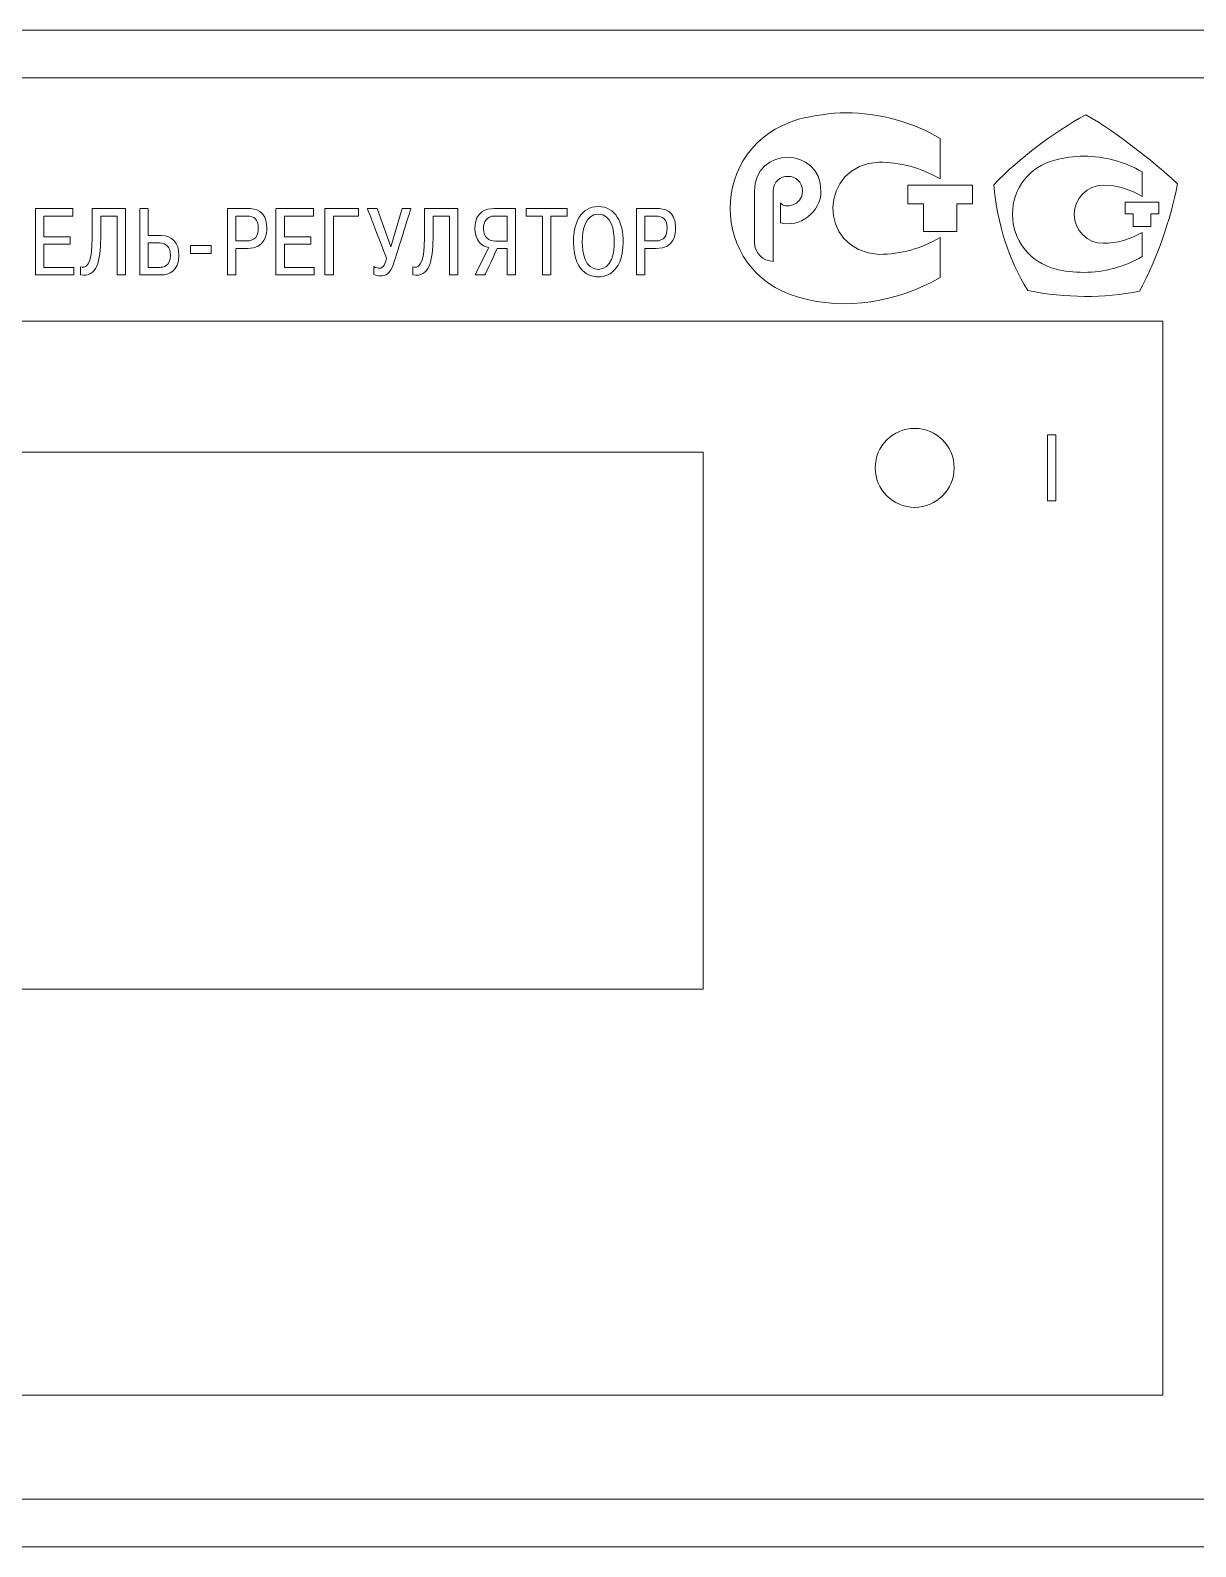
# Model space of a CAD drawing. Header units: inches. Extents: x 1904 to 4208, y 439 to 1413.
# Drawn here: x 3903.85 to 3940.74, y 927.65 to 975.65 of the extents above; entities that cross this region are included whole.
import ezdxf

# ---------------------------------------------------------------- set-up
doc = ezdxf.new("R2010")
doc.units = ezdxf.units.IN
doc.header["$MEASUREMENT"] = 0
doc.layers.get('0').update_dxf_attribs({"lineweight": 15})

msp = doc.modelspace()

# ---------------------------------------------------------------- linework, layer by layer
at = {"color": 0, "lineweight": 15}
for p, q in [((3962.348, 975.654), (3866.348, 975.654)), ((3960.848, 974.154), (3867.848, 974.154)), ((3867.848, 929.154), (3960.848, 929.154)), ((3866.348, 927.654), (3962.348, 927.654))]:
    msp.add_line(p, q, dxfattribs=at)
for points in [[(3928.167, 972.838), (3928.647, 972.952), (3929.173, 973.043), (3929.676, 973.043)], [(3934.352, 970.768), (3935.194, 971.641), (3936.192, 972.389), (3937.268, 972.982)], [(3939.045, 971.173), (3938.484, 971.5), (3937.844, 971.672), (3937.205, 971.672)], [(3931.629, 970.751), (3931.629, 970.751), (3933.674, 970.751), (3933.674, 970.751)], [(3927.597, 970.189), (3927.597, 970.189), (3927.597, 969.561), (3927.597, 969.561)], [(3938.505, 970.212), (3938.505, 970.212), (3939.579, 970.212), (3939.579, 970.212)], [(3904.281, 969.117), (3904.281, 969.117), (3904.281, 969.776), (3904.281, 969.776)], [(3907.585, 970.013), (3907.585, 970.013), (3907.319, 970.013), (3907.319, 970.013)], [(3910.095, 970.013), (3910.095, 970.013), (3910.095, 967.914), (3910.095, 967.914)], [(3910.362, 969.776), (3910.362, 969.776), (3910.698, 969.776), (3910.698, 969.776)], [(3911.894, 969.117), (3911.894, 969.117), (3911.894, 969.776), (3911.894, 969.776)], [(3913.445, 969.776), (3913.445, 969.776), (3914.245, 969.776), (3914.245, 969.776)], [(3915.265, 968.796), (3915.265, 968.796), (3914.83, 970.013), (3914.83, 970.013)], [(3918.944, 969.776), (3918.944, 969.776), (3918.944, 968.985), (3918.944, 968.985)], [(3920.06, 969.776), (3920.06, 969.776), (3920.06, 967.914), (3920.06, 967.914)], [(3921.325, 968.964), (3921.325, 969.33), (3921.421, 969.839), (3921.832, 969.839)], [(3923.037, 970.013), (3923.037, 970.013), (3923.037, 967.914), (3923.037, 967.914)], [(3923.304, 969.776), (3923.304, 969.776), (3923.64, 969.776), (3923.64, 969.776)], [(3905.438, 967.917), (3905.96, 967.8), (3906.08, 968.391), (3906.08, 969.051)], [(3907.585, 968.922), (3907.585, 968.922), (3907.936, 968.922), (3907.936, 968.922)], [(3915.957, 967.917), (3916.479, 967.8), (3916.599, 968.391), (3916.599, 969.051)], [(3918.944, 968.748), (3918.944, 968.748), (3918.944, 967.914), (3918.944, 967.914)], [(3921.046, 968.964), (3921.046, 967.872), (3921.706, 967.851), (3921.832, 967.851)], [(3908.92, 968.589), (3908.92, 968.589), (3909.573, 968.589), (3909.573, 968.589)], [(3936.046, 960.755), (3936.046, 960.755), (3936.046, 962.854), (3936.046, 962.854)], [(3931.847, 960.554), (3932.535, 960.554), (3933.097, 961.116), (3933.097, 961.804)], [(3876.147, 945.304), (3876.147, 945.304), (3925.147, 945.304), (3925.147, 945.304)], [(3872.702, 932.449), (3872.702, 932.449), (3939.702, 932.449), (3939.702, 932.449)]]:
    msp.add_open_spline(points, degree=3, dxfattribs=at)
for points, knots in [([(3929.676, 973.043), (3929.676, 973.043), (3930.703, 973.043), (3931.784, 972.754), (3932.651, 972.229)], [0.1, 0.1, 0.1, 0.1, 0.1, 0.2, 0.2, 0.2, 0.2]), ([(3937.268, 972.982), (3937.268, 972.982), (3938.328, 972.358), (3939.263, 971.61), (3940.168, 970.799)], [0.1666667, 0.1666667, 0.1666667, 0.1666667, 0.1666667, 0.3333333, 0.3333333, 0.3333333, 0.3333333]), ([(3928.167, 967.203), (3928.167, 967.203), (3925.283, 968.036), (3925.283, 972.004), (3928.167, 972.838)], [0.8, 0.8, 0.8, 0.8, 0.8, 1, 1, 1, 1]), ([(3932.651, 972.229), (3932.651, 972.229), (3932.651, 972.229), (3932.651, 970.95), (3932.651, 970.95)], [0.2, 0.2, 0.2, 0.2, 0.2, 0.3, 0.3, 0.3, 0.3]), ([(3928.88, 970.563), (3928.88, 970.563), (3928.88, 971.995), (3926.776, 971.995), (3926.776, 970.563)], [0.2222222, 0.2222222, 0.2222222, 0.2222222, 0.2222222, 0.3333333, 0.3333333, 0.3333333, 0.3333333]), ([(3936.285, 971.547), (3936.285, 971.547), (3935.49, 971.344), (3934.944, 970.643), (3934.944, 969.832)], [0.14285714, 0.14285714, 0.14285714, 0.14285714, 0.14285715, 0.21428571, 0.21428571, 0.21428571, 0.21428571]), ([(3937.205, 971.672), (3937.205, 971.672), (3936.893, 971.672), (3936.581, 971.625), (3936.285, 971.547)], [0.07142857, 0.07142857, 0.07142857, 0.07142857, 0.07142858, 0.14285714, 0.14285714, 0.14285714, 0.14285714]), ([(3927.363, 970.563), (3927.363, 970.563), (3927.365, 971.186), (3928.295, 971.186), (3928.295, 970.563), (3928.295, 970.563), (3928.295, 970.096), (3927.725, 969.993), (3927.597, 970.189)], [0.6666667, 0.6666667, 0.6666667, 0.6666667, 0.6666667, 0.7777778, 0.7777778, 0.7777778, 0.7777778, 1, 1, 1, 1]), ([(3930.722, 971.482), (3930.722, 971.482), (3928.824, 971.412), (3928.708, 968.691), (3930.722, 968.56)], [0.4, 0.4, 0.4, 0.4, 0.4, 0.5, 0.5, 0.5, 0.5]), ([(3932.651, 970.95), (3932.651, 970.95), (3932.019, 971.317), (3931.362, 971.48), (3930.722, 971.482)], [0.3, 0.3, 0.3, 0.3, 0.3, 0.4, 0.4, 0.4, 0.4]), ([(3939.045, 970.393), (3939.045, 970.393), (3939.045, 970.393), (3939.045, 971.173), (3939.045, 971.173)], [0.8571429, 0.8571429, 0.8571429, 0.8571429, 0.8571429, 1, 1, 1, 1]), ([(3926.776, 970.563), (3926.776, 970.563), (3926.776, 970.563), (3926.776, 968.925), (3926.776, 968.925)], [0.3333333, 0.3333333, 0.3333333, 0.3333333, 0.3333333, 0.4444444, 0.4444444, 0.4444444, 0.4444444]), ([(3927.363, 968.341), (3927.363, 968.341), (3927.363, 968.341), (3927.363, 970.563), (3927.363, 970.563)], [0.5555556, 0.5555556, 0.5555556, 0.5555556, 0.5555556, 0.6666667, 0.6666667, 0.6666667, 0.6666667]), ([(3927.597, 969.561), (3927.597, 969.561), (3928.189, 969.395), (3928.88, 969.893), (3928.88, 970.563)], [0.1111111, 0.1111111, 0.1111111, 0.1111111, 0.1111111, 0.2222222, 0.2222222, 0.2222222, 0.2222222]), ([(3931.629, 970.167), (3931.629, 970.167), (3931.629, 970.167), (3931.629, 970.751), (3931.629, 970.751)], [0.7777778, 0.7777778, 0.7777778, 0.7777778, 0.7777778, 1, 1, 1, 1]), ([(3933.674, 970.751), (3933.674, 970.751), (3933.674, 970.751), (3933.674, 970.167), (3933.674, 970.167)], [0.1111111, 0.1111111, 0.1111111, 0.1111111, 0.1111111, 0.2222222, 0.2222222, 0.2222222, 0.2222222]), ([(3935.428, 967.415), (3935.428, 967.415), (3934.819, 968.413), (3934.461, 969.505), (3934.352, 970.768)], [0.6666667, 0.6666667, 0.6666667, 0.6666667, 0.6666667, 1, 1, 1, 1]), ([(3939.045, 969.255), (3939.045, 969.255), (3938.671, 969.037), (3938.25, 968.912), (3937.813, 968.912), (3937.813, 968.912), (3937.314, 968.912), (3936.893, 969.317), (3936.893, 969.832), (3936.893, 969.832), (3936.893, 970.331), (3937.314, 970.752), (3937.813, 970.752)], [0.5, 0.5, 0.5, 0.5, 0.5, 0.5714286, 0.5714286, 0.5714286, 0.5714286, 0.6428571, 0.6428571, 0.6428571, 0.6428572, 0.7142857, 0.7142857, 0.7142857, 0.7142857]), ([(3937.813, 970.752), (3937.813, 970.752), (3938.25, 970.752), (3938.671, 970.627), (3939.045, 970.393)], [0.78571429, 0.78571429, 0.78571429, 0.78571429, 0.7857143, 0.85714286, 0.85714286, 0.85714286, 0.85714286]), ([(3940.168, 970.799), (3940.168, 970.799), (3939.934, 969.614), (3939.529, 968.475), (3938.967, 967.399)], [0.3333333, 0.3333333, 0.3333333, 0.3333333, 0.3333333, 0.5, 0.5, 0.5, 0.5]), ([(3932.125, 970.167), (3932.125, 970.167), (3932.125, 970.167), (3931.629, 970.167), (3931.629, 970.167)], [0.6666667, 0.6666667, 0.6666667, 0.6666667, 0.6666667, 0.7777778, 0.7777778, 0.7777778, 0.7777778]), ([(3932.125, 969.29), (3932.125, 969.29), (3932.125, 969.29), (3932.125, 970.167), (3932.125, 970.167)], [0.5555556, 0.5555556, 0.5555556, 0.5555556, 0.5555556, 0.6666667, 0.6666667, 0.6666667, 0.6666667]), ([(3933.674, 970.167), (3933.674, 970.167), (3933.674, 970.167), (3933.178, 970.167), (3933.178, 970.167)], [0.2222222, 0.2222222, 0.2222222, 0.2222222, 0.2222222, 0.3333333, 0.3333333, 0.3333333, 0.3333333]), ([(3933.178, 970.167), (3933.178, 970.167), (3933.178, 970.167), (3933.178, 969.29), (3933.178, 969.29)], [0.3333333, 0.3333333, 0.3333333, 0.3333333, 0.3333333, 0.4444444, 0.4444444, 0.4444444, 0.4444444]), ([(3938.505, 969.844), (3938.505, 969.844), (3938.505, 969.844), (3938.505, 970.212), (3938.505, 970.212)], [0.7777778, 0.7777778, 0.7777778, 0.7777778, 0.7777778, 1, 1, 1, 1]), ([(3939.579, 970.212), (3939.579, 970.212), (3939.579, 970.212), (3939.579, 969.844), (3939.579, 969.844)], [0.1111111, 0.1111111, 0.1111111, 0.1111111, 0.1111111, 0.2222222, 0.2222222, 0.2222222, 0.2222222]), ([(3905.202, 970.013), (3905.202, 970.013), (3905.202, 970.013), (3904.014, 970.013), (3904.014, 970.013)], [0.23076923, 0.23076923, 0.23076923, 0.23076923, 0.23076924, 0.30769231, 0.30769231, 0.30769231, 0.30769231]), ([(3904.014, 970.013), (3904.014, 970.013), (3904.014, 970.013), (3904.014, 967.914), (3904.014, 967.914)], [0.30769231, 0.30769231, 0.30769231, 0.30769231, 0.30769232, 0.38461538, 0.38461538, 0.38461538, 0.38461538]), ([(3904.281, 969.776), (3904.281, 969.776), (3904.281, 969.776), (3905.202, 969.776), (3905.202, 969.776)], [0.07692308, 0.07692308, 0.07692308, 0.07692308, 0.07692309, 0.15384615, 0.15384615, 0.15384615, 0.15384615]), ([(3905.202, 969.776), (3905.202, 969.776), (3905.202, 969.776), (3905.202, 970.013), (3905.202, 970.013)], [0.15384615, 0.15384615, 0.15384615, 0.15384615, 0.15384616, 0.23076923, 0.23076923, 0.23076923, 0.23076923]), ([(3906.869, 970.013), (3906.869, 970.013), (3906.869, 970.013), (3905.813, 970.013), (3905.813, 970.013)], [0.54545455, 0.54545455, 0.54545455, 0.54545455, 0.54545456, 0.63636364, 0.63636364, 0.63636364, 0.63636364]), ([(3905.813, 970.013), (3905.813, 970.013), (3905.813, 970.013), (3905.813, 969.111), (3905.813, 969.111)], [0.63636364, 0.63636364, 0.63636364, 0.63636364, 0.63636365, 0.72727273, 0.72727273, 0.72727273, 0.72727273]), ([(3906.08, 969.051), (3906.08, 969.051), (3906.08, 969.051), (3906.08, 969.776), (3906.08, 969.776)], [0.09090909, 0.09090909, 0.09090909, 0.09090909, 0.0909091, 0.18181818, 0.18181818, 0.18181818, 0.18181818]), ([(3906.08, 969.776), (3906.08, 969.776), (3906.08, 969.776), (3906.602, 969.776), (3906.602, 969.776)], [0.18181818, 0.18181818, 0.18181818, 0.18181818, 0.18181819, 0.27272727, 0.27272727, 0.27272727, 0.27272727]), ([(3906.602, 969.776), (3906.602, 969.776), (3906.602, 969.776), (3906.602, 967.914), (3906.602, 967.914)], [0.27272727, 0.27272727, 0.27272727, 0.27272727, 0.27272728, 0.36363636, 0.36363636, 0.36363636, 0.36363636]), ([(3906.869, 967.914), (3906.869, 967.914), (3906.869, 967.914), (3906.869, 970.013), (3906.869, 970.013)], [0.45454545, 0.45454545, 0.45454545, 0.45454545, 0.45454546, 0.54545455, 0.54545455, 0.54545455, 0.54545455]), ([(3907.319, 970.013), (3907.319, 970.013), (3907.319, 970.013), (3907.319, 967.914), (3907.319, 967.914)], [0.125, 0.125, 0.125, 0.125, 0.125, 0.25, 0.25, 0.25, 0.25]), ([(3907.585, 969.159), (3907.585, 969.159), (3907.585, 969.159), (3907.585, 970.013), (3907.585, 970.013)], [0.75, 0.75, 0.75, 0.75, 0.75, 1, 1, 1, 1]), ([(3910.74, 970.013), (3910.74, 970.013), (3910.74, 970.013), (3910.095, 970.013), (3910.095, 970.013)], [0.75, 0.75, 0.75, 0.75, 0.75, 1, 1, 1, 1]), ([(3910.362, 968.988), (3910.362, 968.988), (3910.362, 968.988), (3910.362, 969.776), (3910.362, 969.776)], [0.6666667, 0.6666667, 0.6666667, 0.6666667, 0.6666667, 1, 1, 1, 1]), ([(3910.698, 969.776), (3910.698, 969.776), (3910.95, 969.776), (3911.067, 969.663), (3911.067, 969.405)], [0.1666667, 0.1666667, 0.1666667, 0.1666667, 0.1666667, 0.3333333, 0.3333333, 0.3333333, 0.3333333]), ([(3910.722, 968.751), (3910.722, 968.751), (3911.307, 968.751), (3911.337, 969.21), (3911.337, 969.411), (3911.337, 969.411), (3911.337, 969.965), (3910.953, 970.013), (3910.74, 970.013)], [0.5, 0.5, 0.5, 0.5, 0.5, 0.625, 0.625, 0.625, 0.625, 0.75, 0.75, 0.75, 0.75]), ([(3912.815, 970.013), (3912.815, 970.013), (3912.815, 970.013), (3911.627, 970.013), (3911.627, 970.013)], [0.23076923, 0.23076923, 0.23076923, 0.23076923, 0.23076924, 0.30769231, 0.30769231, 0.30769231, 0.30769231]), ([(3911.627, 970.013), (3911.627, 970.013), (3911.627, 970.013), (3911.627, 967.914), (3911.627, 967.914)], [0.30769231, 0.30769231, 0.30769231, 0.30769231, 0.30769232, 0.38461538, 0.38461538, 0.38461538, 0.38461538]), ([(3911.894, 969.776), (3911.894, 969.776), (3911.894, 969.776), (3912.815, 969.776), (3912.815, 969.776)], [0.07692308, 0.07692308, 0.07692308, 0.07692308, 0.07692309, 0.15384615, 0.15384615, 0.15384615, 0.15384615]), ([(3912.815, 969.776), (3912.815, 969.776), (3912.815, 969.776), (3912.815, 970.013), (3912.815, 970.013)], [0.15384615, 0.15384615, 0.15384615, 0.15384615, 0.15384616, 0.23076923, 0.23076923, 0.23076923, 0.23076923]), ([(3914.245, 970.013), (3914.245, 970.013), (3914.245, 970.013), (3913.178, 970.013), (3913.178, 970.013)], [0.2857143, 0.2857143, 0.2857143, 0.2857143, 0.2857143, 0.4285714, 0.4285714, 0.4285714, 0.4285714]), ([(3913.178, 970.013), (3913.178, 970.013), (3913.178, 970.013), (3913.178, 967.914), (3913.178, 967.914)], [0.4285714, 0.4285714, 0.4285714, 0.4285714, 0.4285714, 0.5714286, 0.5714286, 0.5714286, 0.5714286]), ([(3913.445, 967.914), (3913.445, 967.914), (3913.445, 967.914), (3913.445, 969.776), (3913.445, 969.776)], [0.7142857, 0.7142857, 0.7142857, 0.7142857, 0.7142857, 1, 1, 1, 1]), ([(3914.245, 969.776), (3914.245, 969.776), (3914.245, 969.776), (3914.245, 970.013), (3914.245, 970.013)], [0.1428571, 0.1428571, 0.1428571, 0.1428571, 0.1428572, 0.2857143, 0.2857143, 0.2857143, 0.2857143]), ([(3914.83, 970.013), (3914.83, 970.013), (3914.83, 970.013), (3914.521, 970.013), (3914.521, 970.013)], [0.08333333, 0.08333333, 0.08333333, 0.08333333, 0.08333334, 0.16666667, 0.16666667, 0.16666667, 0.16666667]), ([(3914.521, 970.013), (3914.521, 970.013), (3914.521, 970.013), (3915.127, 968.436), (3915.127, 968.436)], [0.16666667, 0.16666667, 0.16666667, 0.16666667, 0.16666668, 0.25, 0.25, 0.25, 0.25]), ([(3915.625, 970.013), (3915.625, 970.013), (3915.625, 970.013), (3915.265, 968.796), (3915.265, 968.796)], [0.8333333, 0.8333333, 0.8333333, 0.8333333, 0.8333333, 1, 1, 1, 1]), ([(3915.358, 968.289), (3915.358, 968.289), (3915.358, 968.289), (3915.9, 970.013), (3915.9, 970.013)], [0.66666667, 0.66666667, 0.66666667, 0.66666667, 0.66666668, 0.75, 0.75, 0.75, 0.75]), ([(3915.9, 970.013), (3915.9, 970.013), (3915.9, 970.013), (3915.625, 970.013), (3915.625, 970.013)], [0.75, 0.75, 0.75, 0.75, 0.75000001, 0.83333333, 0.83333333, 0.83333333, 0.83333333]), ([(3917.388, 970.013), (3917.388, 970.013), (3917.388, 970.013), (3916.332, 970.013), (3916.332, 970.013)], [0.54545455, 0.54545455, 0.54545455, 0.54545455, 0.54545456, 0.63636364, 0.63636364, 0.63636364, 0.63636364]), ([(3916.332, 970.013), (3916.332, 970.013), (3916.332, 970.013), (3916.332, 969.111), (3916.332, 969.111)], [0.63636364, 0.63636364, 0.63636364, 0.63636364, 0.63636365, 0.72727273, 0.72727273, 0.72727273, 0.72727273]), ([(3916.599, 969.051), (3916.599, 969.051), (3916.599, 969.051), (3916.599, 969.776), (3916.599, 969.776)], [0.09090909, 0.09090909, 0.09090909, 0.09090909, 0.0909091, 0.18181818, 0.18181818, 0.18181818, 0.18181818]), ([(3916.599, 969.776), (3916.599, 969.776), (3916.599, 969.776), (3917.121, 969.776), (3917.121, 969.776)], [0.18181818, 0.18181818, 0.18181818, 0.18181818, 0.18181819, 0.27272727, 0.27272727, 0.27272727, 0.27272727]), ([(3917.121, 969.776), (3917.121, 969.776), (3917.121, 969.776), (3917.121, 967.914), (3917.121, 967.914)], [0.27272727, 0.27272727, 0.27272727, 0.27272727, 0.27272728, 0.36363636, 0.36363636, 0.36363636, 0.36363636]), ([(3917.388, 967.914), (3917.388, 967.914), (3917.388, 967.914), (3917.388, 970.013), (3917.388, 970.013)], [0.45454545, 0.45454545, 0.45454545, 0.45454545, 0.45454546, 0.54545455, 0.54545455, 0.54545455, 0.54545455]), ([(3918.533, 970.013), (3918.533, 970.013), (3918.29, 970.013), (3917.928, 969.935), (3917.928, 969.387)], [0.36363636, 0.36363636, 0.36363636, 0.36363636, 0.36363637, 0.45454545, 0.45454545, 0.45454545, 0.45454545]), ([(3918.581, 968.985), (3918.581, 968.985), (3918.371, 968.985), (3918.197, 969.078), (3918.197, 969.384), (3918.197, 969.384), (3918.197, 969.594), (3918.302, 969.776), (3918.551, 969.776)], [0.3333333, 0.3333333, 0.3333333, 0.3333333, 0.3333333, 0.5, 0.5, 0.5, 0.5, 0.6666667, 0.6666667, 0.6666667, 0.6666667]), ([(3919.211, 970.013), (3919.211, 970.013), (3919.211, 970.013), (3918.533, 970.013), (3918.533, 970.013)], [0.27272727, 0.27272727, 0.27272727, 0.27272727, 0.27272728, 0.36363636, 0.36363636, 0.36363636, 0.36363636]), ([(3918.551, 969.776), (3918.551, 969.776), (3918.551, 969.776), (3918.944, 969.776), (3918.944, 969.776)], [0.6666667, 0.6666667, 0.6666667, 0.6666667, 0.6666667, 1, 1, 1, 1]), ([(3919.211, 967.914), (3919.211, 967.914), (3919.211, 967.914), (3919.211, 970.013), (3919.211, 970.013)], [0.18181818, 0.18181818, 0.18181818, 0.18181818, 0.18181819, 0.27272727, 0.27272727, 0.27272727, 0.27272727]), ([(3920.842, 970.013), (3920.842, 970.013), (3920.842, 970.013), (3919.543, 970.013), (3919.543, 970.013)], [0.5555556, 0.5555556, 0.5555556, 0.5555556, 0.5555556, 0.6666667, 0.6666667, 0.6666667, 0.6666667]), ([(3919.543, 970.013), (3919.543, 970.013), (3919.543, 970.013), (3919.543, 969.776), (3919.543, 969.776)], [0.6666667, 0.6666667, 0.6666667, 0.6666667, 0.6666667, 0.7777778, 0.7777778, 0.7777778, 0.7777778]), ([(3919.543, 969.776), (3919.543, 969.776), (3919.543, 969.776), (3920.06, 969.776), (3920.06, 969.776)], [0.7777778, 0.7777778, 0.7777778, 0.7777778, 0.7777778, 1, 1, 1, 1]), ([(3920.326, 967.914), (3920.326, 967.914), (3920.326, 967.914), (3920.326, 969.776), (3920.326, 969.776)], [0.2222222, 0.2222222, 0.2222222, 0.2222222, 0.2222222, 0.3333333, 0.3333333, 0.3333333, 0.3333333]), ([(3920.326, 969.776), (3920.326, 969.776), (3920.326, 969.776), (3920.842, 969.776), (3920.842, 969.776)], [0.3333333, 0.3333333, 0.3333333, 0.3333333, 0.3333333, 0.4444444, 0.4444444, 0.4444444, 0.4444444]), ([(3920.842, 969.776), (3920.842, 969.776), (3920.842, 969.776), (3920.842, 970.013), (3920.842, 970.013)], [0.4444444, 0.4444444, 0.4444444, 0.4444444, 0.4444445, 0.5555556, 0.5555556, 0.5555556, 0.5555556]), ([(3922.617, 968.964), (3922.617, 968.964), (3922.617, 969.558), (3922.389, 970.076), (3921.832, 970.076), (3921.832, 970.076), (3921.274, 970.076), (3921.046, 969.558), (3921.046, 968.964)], [0.4, 0.4, 0.4, 0.4, 0.4, 0.6, 0.6, 0.6, 0.6, 1, 1, 1, 1]), ([(3921.832, 969.839), (3921.832, 969.839), (3922.242, 969.839), (3922.338, 969.33), (3922.338, 968.964)], [0.2, 0.2, 0.2, 0.2, 0.2, 0.4, 0.4, 0.4, 0.4]), ([(3923.682, 970.013), (3923.682, 970.013), (3923.682, 970.013), (3923.037, 970.013), (3923.037, 970.013)], [0.75, 0.75, 0.75, 0.75, 0.75, 1, 1, 1, 1]), ([(3923.304, 968.988), (3923.304, 968.988), (3923.304, 968.988), (3923.304, 969.776), (3923.304, 969.776)], [0.6666667, 0.6666667, 0.6666667, 0.6666667, 0.6666667, 1, 1, 1, 1]), ([(3923.64, 969.776), (3923.64, 969.776), (3923.892, 969.776), (3924.009, 969.663), (3924.009, 969.405)], [0.1666667, 0.1666667, 0.1666667, 0.1666667, 0.1666667, 0.3333333, 0.3333333, 0.3333333, 0.3333333]), ([(3923.664, 968.751), (3923.664, 968.751), (3924.249, 968.751), (3924.279, 969.21), (3924.279, 969.411), (3924.279, 969.411), (3924.279, 969.965), (3923.895, 970.013), (3923.682, 970.013)], [0.5, 0.5, 0.5, 0.5, 0.5, 0.625, 0.625, 0.625, 0.625, 0.75, 0.75, 0.75, 0.75]), ([(3934.944, 969.832), (3934.944, 969.832), (3934.944, 969.021), (3935.49, 968.319), (3936.285, 968.101)], [0.21428571, 0.21428571, 0.21428571, 0.21428571, 0.21428572, 0.28571429, 0.28571429, 0.28571429, 0.28571429]), ([(3938.766, 969.844), (3938.766, 969.844), (3938.766, 969.844), (3938.505, 969.844), (3938.505, 969.844)], [0.6666667, 0.6666667, 0.6666667, 0.6666667, 0.6666667, 0.7777778, 0.7777778, 0.7777778, 0.7777778]), ([(3938.766, 969.445), (3938.766, 969.445), (3938.766, 969.445), (3938.766, 969.844), (3938.766, 969.844)], [0.5555556, 0.5555556, 0.5555556, 0.5555556, 0.5555556, 0.6666667, 0.6666667, 0.6666667, 0.6666667]), ([(3939.579, 969.844), (3939.579, 969.844), (3939.579, 969.844), (3939.318, 969.844), (3939.318, 969.844)], [0.2222222, 0.2222222, 0.2222222, 0.2222222, 0.2222222, 0.3333333, 0.3333333, 0.3333333, 0.3333333]), ([(3939.318, 969.844), (3939.318, 969.844), (3939.318, 969.844), (3939.318, 969.445), (3939.318, 969.445)], [0.3333333, 0.3333333, 0.3333333, 0.3333333, 0.3333333, 0.4444444, 0.4444444, 0.4444444, 0.4444444]), ([(3907.99, 969.159), (3907.99, 969.159), (3907.99, 969.159), (3907.585, 969.159), (3907.585, 969.159)], [0.625, 0.625, 0.625, 0.625, 0.625, 0.75, 0.75, 0.75, 0.75]), ([(3907.99, 967.914), (3907.99, 967.914), (3908.233, 967.914), (3908.557, 968.019), (3908.557, 968.529), (3908.557, 968.529), (3908.557, 968.928), (3908.344, 969.159), (3907.99, 969.159)], [0.375, 0.375, 0.375, 0.375, 0.375, 0.5, 0.5, 0.5, 0.5, 0.625, 0.625, 0.625, 0.625]), ([(3911.067, 969.405), (3911.067, 969.405), (3911.067, 969.15), (3910.977, 968.988), (3910.698, 968.988)], [0.3333333, 0.3333333, 0.3333333, 0.3333333, 0.3333333, 0.5, 0.5, 0.5, 0.5]), ([(3917.928, 969.387), (3917.928, 969.387), (3917.928, 969.006), (3918.131, 968.814), (3918.365, 968.778)], [0.45454545, 0.45454545, 0.45454545, 0.45454545, 0.45454546, 0.54545455, 0.54545455, 0.54545455, 0.54545455]), ([(3924.009, 969.405), (3924.009, 969.405), (3924.009, 969.15), (3923.919, 968.988), (3923.64, 968.988)], [0.3333333, 0.3333333, 0.3333333, 0.3333333, 0.3333333, 0.5, 0.5, 0.5, 0.5]), ([(3933.178, 969.29), (3933.178, 969.29), (3933.178, 969.29), (3932.125, 969.29), (3932.125, 969.29)], [0.4444444, 0.4444444, 0.4444444, 0.4444444, 0.4444445, 0.5555556, 0.5555556, 0.5555556, 0.5555556]), ([(3939.318, 969.445), (3939.318, 969.445), (3939.318, 969.445), (3938.766, 969.445), (3938.766, 969.445)], [0.4444444, 0.4444444, 0.4444444, 0.4444444, 0.4444445, 0.5555556, 0.5555556, 0.5555556, 0.5555556]), ([(3939.045, 968.491), (3939.045, 968.491), (3939.045, 968.491), (3939.045, 969.255), (3939.045, 969.255)], [0.42857143, 0.42857143, 0.42857143, 0.42857143, 0.42857144, 0.5, 0.5, 0.5, 0.5]), ([(3905.118, 969.117), (3905.118, 969.117), (3905.118, 969.117), (3904.281, 969.117), (3904.281, 969.117)], [0.8461538, 0.8461538, 0.8461538, 0.8461538, 0.8461539, 1, 1, 1, 1]), ([(3904.281, 968.151), (3904.281, 968.151), (3904.281, 968.151), (3904.281, 968.88), (3904.281, 968.88)], [0.61538462, 0.61538462, 0.61538462, 0.61538462, 0.61538463, 0.69230769, 0.69230769, 0.69230769, 0.69230769]), ([(3904.281, 968.88), (3904.281, 968.88), (3904.281, 968.88), (3905.118, 968.88), (3905.118, 968.88)], [0.69230769, 0.69230769, 0.69230769, 0.69230769, 0.6923077, 0.76923077, 0.76923077, 0.76923077, 0.76923077]), ([(3905.118, 968.88), (3905.118, 968.88), (3905.118, 968.88), (3905.118, 969.117), (3905.118, 969.117)], [0.76923077, 0.76923077, 0.76923077, 0.76923077, 0.76923078, 0.84615385, 0.84615385, 0.84615385, 0.84615385]), ([(3905.813, 969.111), (3905.813, 969.111), (3905.813, 968.166), (3905.579, 968.109), (3905.438, 968.169)], [0.72727273, 0.72727273, 0.72727273, 0.72727273, 0.72727274, 0.81818182, 0.81818182, 0.81818182, 0.81818182]), ([(3907.585, 968.151), (3907.585, 968.151), (3907.585, 968.151), (3907.585, 968.922), (3907.585, 968.922)], [0.6666667, 0.6666667, 0.6666667, 0.6666667, 0.6666667, 1, 1, 1, 1]), ([(3907.936, 968.922), (3907.936, 968.922), (3908.161, 968.922), (3908.287, 968.781), (3908.287, 968.538)], [0.1666667, 0.1666667, 0.1666667, 0.1666667, 0.1666667, 0.3333333, 0.3333333, 0.3333333, 0.3333333]), ([(3909.573, 968.844), (3909.573, 968.844), (3909.573, 968.844), (3908.92, 968.844), (3908.92, 968.844)], [0.4, 0.4, 0.4, 0.4, 0.4, 0.6, 0.6, 0.6, 0.6]), ([(3908.92, 968.844), (3908.92, 968.844), (3908.92, 968.844), (3908.92, 968.589), (3908.92, 968.589)], [0.6, 0.6, 0.6, 0.6, 0.6, 1, 1, 1, 1]), ([(3909.573, 968.589), (3909.573, 968.589), (3909.573, 968.589), (3909.573, 968.844), (3909.573, 968.844)], [0.2, 0.2, 0.2, 0.2, 0.2, 0.4, 0.4, 0.4, 0.4]), ([(3910.698, 968.988), (3910.698, 968.988), (3910.698, 968.988), (3910.362, 968.988), (3910.362, 968.988)], [0.5, 0.5, 0.5, 0.5, 0.5, 0.6666667, 0.6666667, 0.6666667, 0.6666667]), ([(3910.362, 967.914), (3910.362, 967.914), (3910.362, 967.914), (3910.362, 968.751), (3910.362, 968.751)], [0.25, 0.25, 0.25, 0.25, 0.25, 0.375, 0.375, 0.375, 0.375]), ([(3910.362, 968.751), (3910.362, 968.751), (3910.362, 968.751), (3910.722, 968.751), (3910.722, 968.751)], [0.375, 0.375, 0.375, 0.375, 0.375, 0.5, 0.5, 0.5, 0.5]), ([(3912.731, 969.117), (3912.731, 969.117), (3912.731, 969.117), (3911.894, 969.117), (3911.894, 969.117)], [0.8461538, 0.8461538, 0.8461538, 0.8461538, 0.8461539, 1, 1, 1, 1]), ([(3911.894, 968.151), (3911.894, 968.151), (3911.894, 968.151), (3911.894, 968.88), (3911.894, 968.88)], [0.61538462, 0.61538462, 0.61538462, 0.61538462, 0.61538463, 0.69230769, 0.69230769, 0.69230769, 0.69230769]), ([(3911.894, 968.88), (3911.894, 968.88), (3911.894, 968.88), (3912.731, 968.88), (3912.731, 968.88)], [0.69230769, 0.69230769, 0.69230769, 0.69230769, 0.6923077, 0.76923077, 0.76923077, 0.76923077, 0.76923077]), ([(3912.731, 968.88), (3912.731, 968.88), (3912.731, 968.88), (3912.731, 969.117), (3912.731, 969.117)], [0.76923077, 0.76923077, 0.76923077, 0.76923077, 0.76923078, 0.84615385, 0.84615385, 0.84615385, 0.84615385]), ([(3916.332, 969.111), (3916.332, 969.111), (3916.332, 968.166), (3916.098, 968.109), (3915.957, 968.169)], [0.72727273, 0.72727273, 0.72727273, 0.72727273, 0.72727274, 0.81818182, 0.81818182, 0.81818182, 0.81818182]), ([(3918.365, 968.778), (3918.365, 968.778), (3918.365, 968.778), (3917.931, 967.914), (3917.931, 967.914)], [0.54545455, 0.54545455, 0.54545455, 0.54545455, 0.54545456, 0.63636364, 0.63636364, 0.63636364, 0.63636364]), ([(3918.242, 967.914), (3918.242, 967.914), (3918.242, 967.914), (3918.632, 968.748), (3918.632, 968.748)], [0.72727273, 0.72727273, 0.72727273, 0.72727273, 0.72727274, 0.81818182, 0.81818182, 0.81818182, 0.81818182]), ([(3918.944, 968.985), (3918.944, 968.985), (3918.944, 968.985), (3918.581, 968.985), (3918.581, 968.985)], [0.1666667, 0.1666667, 0.1666667, 0.1666667, 0.1666667, 0.3333333, 0.3333333, 0.3333333, 0.3333333]), ([(3918.632, 968.748), (3918.632, 968.748), (3918.632, 968.748), (3918.944, 968.748), (3918.944, 968.748)], [0.8181818, 0.8181818, 0.8181818, 0.8181818, 0.8181818, 1, 1, 1, 1]), ([(3922.338, 968.964), (3922.338, 968.964), (3922.338, 968.631), (3922.26, 968.088), (3921.832, 968.088), (3921.832, 968.088), (3921.403, 968.088), (3921.325, 968.631), (3921.325, 968.964)], [0.4, 0.4, 0.4, 0.4, 0.4, 0.6, 0.6, 0.6, 0.6, 1, 1, 1, 1]), ([(3921.832, 967.851), (3921.832, 967.851), (3921.958, 967.851), (3922.617, 967.872), (3922.617, 968.964)], [0.2, 0.2, 0.2, 0.2, 0.2, 0.4, 0.4, 0.4, 0.4]), ([(3923.64, 968.988), (3923.64, 968.988), (3923.64, 968.988), (3923.304, 968.988), (3923.304, 968.988)], [0.5, 0.5, 0.5, 0.5, 0.5, 0.6666667, 0.6666667, 0.6666667, 0.6666667]), ([(3923.304, 967.914), (3923.304, 967.914), (3923.304, 967.914), (3923.304, 968.751), (3923.304, 968.751)], [0.25, 0.25, 0.25, 0.25, 0.25, 0.375, 0.375, 0.375, 0.375]), ([(3923.304, 968.751), (3923.304, 968.751), (3923.304, 968.751), (3923.664, 968.751), (3923.664, 968.751)], [0.375, 0.375, 0.375, 0.375, 0.375, 0.5, 0.5, 0.5, 0.5]), ([(3926.776, 968.925), (3926.776, 968.925), (3926.776, 968.6), (3927.049, 968.341), (3927.363, 968.341)], [0.4444444, 0.4444444, 0.4444444, 0.4444444, 0.4444445, 0.5555556, 0.5555556, 0.5555556, 0.5555556]), ([(3930.722, 968.56), (3930.722, 968.56), (3931.416, 968.568), (3932.048, 968.742), (3932.651, 969.091)], [0.5, 0.5, 0.5, 0.5, 0.5, 0.6, 0.6, 0.6, 0.6]), ([(3932.651, 969.091), (3932.651, 969.091), (3932.651, 969.091), (3932.651, 967.826), (3932.651, 967.826)], [0.6, 0.6, 0.6, 0.6, 0.6, 0.7, 0.7, 0.7, 0.7]), ([(3905.438, 968.169), (3905.438, 968.169), (3905.438, 968.169), (3905.438, 967.917), (3905.438, 967.917)], [0.8181818, 0.8181818, 0.8181818, 0.8181818, 0.8181818, 1, 1, 1, 1]), ([(3908.287, 968.538), (3908.287, 968.538), (3908.287, 968.169), (3908.038, 968.151), (3907.957, 968.151)], [0.3333333, 0.3333333, 0.3333333, 0.3333333, 0.3333333, 0.5, 0.5, 0.5, 0.5]), ([(3914.722, 967.923), (3914.722, 967.923), (3914.797, 967.89), (3914.848, 967.884), (3914.929, 967.884), (3914.929, 967.884), (3915.091, 967.884), (3915.241, 967.914), (3915.358, 968.289)], [0.5, 0.5, 0.5, 0.5, 0.5, 0.5833333, 0.5833333, 0.5833333, 0.5833333, 0.6666667, 0.6666667, 0.6666667, 0.6666667]), ([(3914.899, 968.127), (3914.899, 968.127), (3914.872, 968.127), (3914.8, 968.133), (3914.722, 968.178)], [0.33333333, 0.33333333, 0.33333333, 0.33333333, 0.33333334, 0.41666667, 0.41666667, 0.41666667, 0.41666667]), ([(3914.722, 968.178), (3914.722, 968.178), (3914.722, 968.178), (3914.722, 967.923), (3914.722, 967.923)], [0.41666667, 0.41666667, 0.41666667, 0.41666667, 0.41666668, 0.5, 0.5, 0.5, 0.5]), ([(3915.127, 968.436), (3915.127, 968.436), (3915.061, 968.163), (3914.989, 968.127), (3914.899, 968.127)], [0.25, 0.25, 0.25, 0.25, 0.25000001, 0.33333333, 0.33333333, 0.33333333, 0.33333333]), ([(3915.957, 968.169), (3915.957, 968.169), (3915.957, 968.169), (3915.957, 967.917), (3915.957, 967.917)], [0.8181818, 0.8181818, 0.8181818, 0.8181818, 0.8181818, 1, 1, 1, 1]), ([(3937.205, 967.992), (3937.205, 967.992), (3937.844, 967.992), (3938.484, 968.164), (3939.045, 968.491)], [0.35714286, 0.35714286, 0.35714286, 0.35714286, 0.35714287, 0.42857143, 0.42857143, 0.42857143, 0.42857143]), ([(3904.014, 967.914), (3904.014, 967.914), (3904.014, 967.914), (3905.228, 967.914), (3905.228, 967.914)], [0.38461538, 0.38461538, 0.38461538, 0.38461538, 0.38461539, 0.46153846, 0.46153846, 0.46153846, 0.46153846]), ([(3905.228, 968.151), (3905.228, 968.151), (3905.228, 968.151), (3904.281, 968.151), (3904.281, 968.151)], [0.53846154, 0.53846154, 0.53846154, 0.53846154, 0.53846155, 0.61538462, 0.61538462, 0.61538462, 0.61538462]), ([(3905.228, 967.914), (3905.228, 967.914), (3905.228, 967.914), (3905.228, 968.151), (3905.228, 968.151)], [0.46153846, 0.46153846, 0.46153846, 0.46153846, 0.46153847, 0.53846154, 0.53846154, 0.53846154, 0.53846154]), ([(3906.602, 967.914), (3906.602, 967.914), (3906.602, 967.914), (3906.869, 967.914), (3906.869, 967.914)], [0.36363636, 0.36363636, 0.36363636, 0.36363636, 0.36363637, 0.45454545, 0.45454545, 0.45454545, 0.45454545]), ([(3907.319, 967.914), (3907.319, 967.914), (3907.319, 967.914), (3907.99, 967.914), (3907.99, 967.914)], [0.25, 0.25, 0.25, 0.25, 0.25, 0.375, 0.375, 0.375, 0.375]), ([(3907.957, 968.151), (3907.957, 968.151), (3907.957, 968.151), (3907.585, 968.151), (3907.585, 968.151)], [0.5, 0.5, 0.5, 0.5, 0.5, 0.6666667, 0.6666667, 0.6666667, 0.6666667]), ([(3910.095, 967.914), (3910.095, 967.914), (3910.095, 967.914), (3910.362, 967.914), (3910.362, 967.914)], [0.125, 0.125, 0.125, 0.125, 0.125, 0.25, 0.25, 0.25, 0.25]), ([(3911.627, 967.914), (3911.627, 967.914), (3911.627, 967.914), (3912.842, 967.914), (3912.842, 967.914)], [0.38461538, 0.38461538, 0.38461538, 0.38461538, 0.38461539, 0.46153846, 0.46153846, 0.46153846, 0.46153846]), ([(3912.842, 968.151), (3912.842, 968.151), (3912.842, 968.151), (3911.894, 968.151), (3911.894, 968.151)], [0.53846154, 0.53846154, 0.53846154, 0.53846154, 0.53846155, 0.61538462, 0.61538462, 0.61538462, 0.61538462]), ([(3912.842, 967.914), (3912.842, 967.914), (3912.842, 967.914), (3912.842, 968.151), (3912.842, 968.151)], [0.46153846, 0.46153846, 0.46153846, 0.46153846, 0.46153847, 0.53846154, 0.53846154, 0.53846154, 0.53846154]), ([(3913.178, 967.914), (3913.178, 967.914), (3913.178, 967.914), (3913.445, 967.914), (3913.445, 967.914)], [0.5714286, 0.5714286, 0.5714286, 0.5714286, 0.5714286, 0.7142857, 0.7142857, 0.7142857, 0.7142857]), ([(3917.121, 967.914), (3917.121, 967.914), (3917.121, 967.914), (3917.388, 967.914), (3917.388, 967.914)], [0.36363636, 0.36363636, 0.36363636, 0.36363636, 0.36363637, 0.45454545, 0.45454545, 0.45454545, 0.45454545]), ([(3917.931, 967.914), (3917.931, 967.914), (3917.931, 967.914), (3918.242, 967.914), (3918.242, 967.914)], [0.63636364, 0.63636364, 0.63636364, 0.63636364, 0.63636365, 0.72727273, 0.72727273, 0.72727273, 0.72727273]), ([(3918.944, 967.914), (3918.944, 967.914), (3918.944, 967.914), (3919.211, 967.914), (3919.211, 967.914)], [0.09090909, 0.09090909, 0.09090909, 0.09090909, 0.0909091, 0.18181818, 0.18181818, 0.18181818, 0.18181818]), ([(3920.06, 967.914), (3920.06, 967.914), (3920.06, 967.914), (3920.326, 967.914), (3920.326, 967.914)], [0.1111111, 0.1111111, 0.1111111, 0.1111111, 0.1111111, 0.2222222, 0.2222222, 0.2222222, 0.2222222]), ([(3923.037, 967.914), (3923.037, 967.914), (3923.037, 967.914), (3923.304, 967.914), (3923.304, 967.914)], [0.125, 0.125, 0.125, 0.125, 0.125, 0.25, 0.25, 0.25, 0.25]), ([(3932.651, 967.826), (3932.651, 967.826), (3931.254, 967.046), (3929.689, 966.773), (3928.167, 967.203)], [0.7, 0.7, 0.7, 0.7, 0.7, 0.8, 0.8, 0.8, 0.8]), ([(3936.285, 968.101), (3936.285, 968.101), (3936.581, 968.023), (3936.893, 967.992), (3937.205, 967.992)], [0.28571429, 0.28571429, 0.28571429, 0.28571429, 0.2857143, 0.35714286, 0.35714286, 0.35714286, 0.35714286]), ([(3938.967, 967.399), (3938.967, 967.399), (3937.813, 967.166), (3936.644, 967.181), (3935.428, 967.415)], [0.5, 0.5, 0.5, 0.5, 0.5, 0.6666667, 0.6666667, 0.6666667, 0.6666667]), ([(3939.702, 966.449), (3939.702, 966.449), (3939.702, 966.449), (3872.702, 966.449), (3872.702, 966.449)], [0.4, 0.4, 0.4, 0.4, 0.4, 0.6, 0.6, 0.6, 0.6]), ([(3939.702, 932.449), (3939.702, 932.449), (3939.702, 932.449), (3939.702, 966.449), (3939.702, 966.449)], [0.2, 0.2, 0.2, 0.2, 0.2, 0.4, 0.4, 0.4, 0.4]), ([(3931.847, 963.054), (3931.847, 963.054), (3931.158, 963.054), (3930.597, 962.493), (3930.597, 961.804), (3930.597, 961.804), (3930.597, 961.116), (3931.158, 960.554), (3931.847, 960.554)], [0.4, 0.4, 0.4, 0.4, 0.4, 0.6, 0.6, 0.6, 0.6, 1, 1, 1, 1]), ([(3933.097, 961.804), (3933.097, 961.804), (3933.097, 962.493), (3932.535, 963.054), (3931.847, 963.054)], [0.2, 0.2, 0.2, 0.2, 0.2, 0.4, 0.4, 0.4, 0.4]), ([(3936.046, 962.854), (3936.046, 962.854), (3936.046, 962.854), (3936.313, 962.854), (3936.313, 962.854)], [0.2, 0.2, 0.2, 0.2, 0.2, 0.4, 0.4, 0.4, 0.4]), ([(3936.313, 962.854), (3936.313, 962.854), (3936.313, 962.854), (3936.313, 960.755), (3936.313, 960.755)], [0.4, 0.4, 0.4, 0.4, 0.4, 0.6, 0.6, 0.6, 0.6]), ([(3925.147, 962.304), (3925.147, 962.304), (3925.147, 962.304), (3876.147, 962.304), (3876.147, 962.304)], [0.4, 0.4, 0.4, 0.4, 0.4, 0.6, 0.6, 0.6, 0.6]), ([(3925.147, 945.304), (3925.147, 945.304), (3925.147, 945.304), (3925.147, 962.304), (3925.147, 962.304)], [0.2, 0.2, 0.2, 0.2, 0.2, 0.4, 0.4, 0.4, 0.4]), ([(3936.313, 960.755), (3936.313, 960.755), (3936.313, 960.755), (3936.046, 960.755), (3936.046, 960.755)], [0.6, 0.6, 0.6, 0.6, 0.6, 1, 1, 1, 1])]:
    msp.add_open_spline(points, degree=3, knots=knots, dxfattribs=at)

doc.saveas('drawing.dxf')
